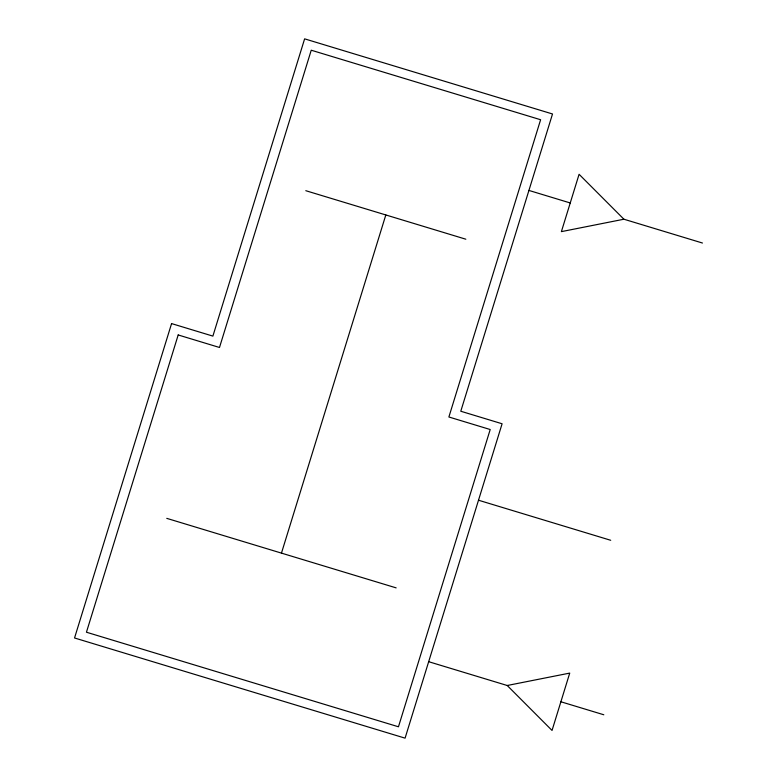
<?xml version="1.0" encoding="UTF-8"?>
<svg xmlns="http://www.w3.org/2000/svg" width="777" height="777" viewBox="0 0 777 777"><rect width="100%" height="100%" fill="white"/><g stroke="black" fill="none" stroke-linecap="round" stroke-linejoin="round"><path stroke-width="1.17" d="M281.459 553.117L385.819 214.957M623.912 219.221L561.392 231.633L579.088 174.291L623.912 219.221L702.457 243.026M507.216 685.499L569.735 673.096L552.039 730.438L507.216 685.499L428.671 661.693M528.923 190.433L570.24 202.962M305.788 190.695L465.841 239.209M478.506 500.223L610.712 540.287M166.764 518.356L396.153 587.878M560.887 701.767L603.807 714.772M171.571 323.591L74.543 637.975L405.079 738.15L502.097 423.766L460.78 411.237L552.515 113.976L304.623 38.85L212.888 336.111L171.571 323.591M178.186 334.955L86.441 632.216L398.465 726.786L490.2 429.526L448.883 416.996L540.617 119.736L311.237 50.214L219.493 347.474L178.186 334.955"/></g></svg>
